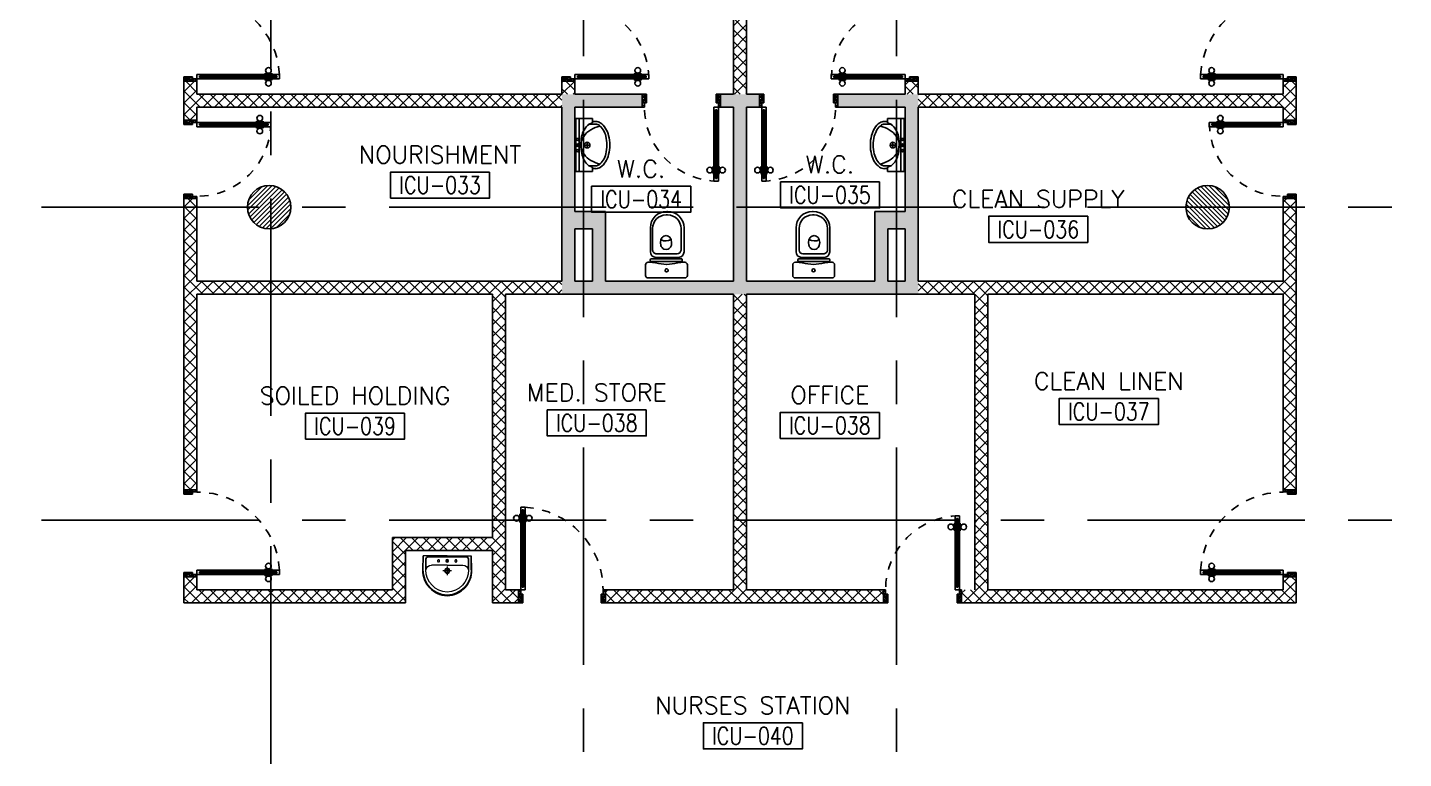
# Model space of a CAD drawing. Extents: x 275967.8 to 276060, y 57291.9 to 57371.4.
# Drawn here: x 276028.38 to 276044.21, y 57306.82 to 57315.23 of the extents above; entities that cross this region are included whole.
import ezdxf
from ezdxf.enums import TextEntityAlignment as Align

# ---------------------------------------------------------------- set-up
doc = ezdxf.new("R2010")
doc.units = 0
doc.header["$MEASUREMENT"] = 0
for name, pattern in [('CENTERX2', [4, 2.5, -0.5, 0.5, -0.5]), ('DASHED', [0.75, 0.5, -0.25]), ('HIDDEN', [0.375, 0.25, -0.125])]:
    doc.linetypes.add(name, pattern=pattern)
for name, color, linetype in [('AXES', 11, 'CENTERX2'), ('DOOR', 7, 'CONTINUOUS'), ('FIX', 3, 'CONTINUOUS'), ('HAT', 8, 'CONTINUOUS'), ('RM-BOX', 4, 'CONTINUOUS'), ('RM-NAME', 2, 'CONTINUOUS'), ('RM-NO', 2, 'CONTINUOUS'), ('SUNI-FUR', 11, 'CONTINUOUS'), ('WALL', 2, 'CONTINUOUS'), ('WallType', 11, 'CONTINUOUS'), ('WallType2', 3, 'CONTINUOUS')]:
    doc.layers.add(name, color=color, linetype=linetype)
doc.styles.add('ROMANS', font='ROMANS.shx', dxfattribs={"width": 0.6})
pattern_1 = [(45, (0, 0), (-0.066291260736, 0.066291260736), []), (135, (0, 0), (-0.066291260736, -0.066291260736), [])]

# ---------------------------------------------------------------- blocks, each defined once
blk = doc.blocks.new('DOOR90')
at = {"layer": 'DOOR', "color": 0, "linetype": 'ByBlock'}
for p, q in [((-150, 0), (-150, -25)), ((-150, 0), (0, 0)), ((0, -50), (0, 0)), ((-1000, -25), (-1000, -75)), ((-1000, -75), (-1000, -25)), ((-950, -25), (-1000, -25)), ((-950, -75), (-1000, -75)), ((-970, -42), (-970, -58)), ((-950, -42), (-970, -42)), ((-950, -58), (-970, -58)), ((-950, -25), (-950, -42)), ((-950, -58), (-950, -75)), ((-918, -25), (-918, -18)), ((-828, -18), (-918, -18)), ((-918, -75), (-918, -82)), ((-828, -82), (-918, -82)), ((-905, -18), (-905, -9)), ((-905, -9), (-840, -9)), ((-905, -18), (-840, -18)), ((-905, -82), (-905, -91)), ((-905, -82), (-840, -82)), ((-905, -91), (-840, -91)), ((-840, -18), (-840, -9)), ((-840, -82), (-840, -91)), ((-828, -25), (-828, -18)), ((-828, -75), (-828, -82)), ((-200, -42), (-200, -25)), ((-200, -25), (-150, -25)), ((-180, -42), (-200, -42)), ((-200, -75), (-200, -58)), ((-200, -58), (-180, -58)), ((-150, -75), (-200, -75)), ((-180, -58), (-180, -42)), ((-150, -75), (-150, -25)), ((-150, -25), (-100, -25)), ((-100, -25), (-100, -50)), ((-100, -50), (0, -50)), ((-150, -900), (-150, -875)), ((-150, -875), (-100, -875)), ((0, -900), (-150, -900)), ((-150, -900), (0, -900)), ((-100, -850), (0, -850)), ((-100, -875), (-100, -850)), ((0, -850), (0, -900))]:
    blk.add_line(p, q, dxfattribs=at)
at = {"layer": 'DOOR', "color": 9, "linetype": 'ByBlock'}
for p, q in [((0, -50), (-114, 0)), ((0, -50), (-40, 0)), ((0, -50), (-100, -37)), ((0, -850), (-114, -900)), ((0, -850), (-100, -863)), ((0, -850), (-40, -900))]:
    blk.add_line(p, q, dxfattribs=at)
at = {"layer": 'DOOR', "linetype": 'ByBlock'}
for p, q in [((-200, -25), (-950, -25)), ((-200, -42), (-950, -42)), ((-200, -58), (-950, -58)), ((-950, -75), (-200, -75))]:
    blk.add_line(p, q, dxfattribs=at)
at = {"layer": 'DOOR', "color": 0, "linetype": 'ByBlock'}
for centre in [(-873, 24), (-873, -124)]:
    blk.add_circle(centre, 32.4, dxfattribs=at)
at = {"layer": 'DOOR', "color": 9, "linetype": 'ByBlock'}
for centre, radius, start, end in [((0, -50), 154, 161.1053, 166.2858), ((0, -50), 134, 158.1598, 169.28), ((0, -50), 94.4, 148.0182, 180), ((0, -50), 74.4, 137.7764, 180), ((0, -50), 114, 154.0838, 167.3774), ((0, -50), 54.4, 113.2074, 180), ((0, -50), 34.4, 90, 180), ((0, -50), 14.4, 90, 180), ((0, -850), 154, 193.7142, 198.8947), ((0, -850), 134, 190.72, 201.8402), ((0, -850), 94.4, 180, 211.9818), ((0, -850), 74.4, 180, 222.2236), ((0, -850), 54.4, 180, 246.7926), ((0, -850), 34.4, 180, 270), ((0, -850), 14.4, 180, 270)]:
    blk.add_arc(centre, radius, start, end, dxfattribs=at)
at = {"layer": 'DOOR', "linetype": 'HIDDEN', "ltscale": 0.5}
blk.add_arc((-150, -25), 850, 180, 270, dxfattribs=at)
blk = doc.blocks.new('3')
at = {"layer": 'FIX', "linetype": 'Continuous'}
for p, q in [((-0.304, -0.192), (-0.304, 0)), ((-0.304, 0), (0.304, 0)), ((0.304, 0), (0.304, -0.192)), ((-0.304, -0.039), (0.304, -0.039)), ((-0.239, -0.15), (-0.254, -0.192)), ((-0.239, -0.15), (-0.239, -0.228)), ((-0.032, -0.13), (0.032, -0.13)), ((-0.016, -0.021), (0.015, -0.021)), ((0, -0.005), (0, -0.037)), ((0, -0.098), (0, -0.162)), ((0.254, -0.192), (0.239, -0.15)), ((0.239, -0.228), (0.239, -0.15)), ((-0.254, -0.192), (-0.304, -0.192)), ((-0.271, -0.192), (-0.271, -0.228)), ((0.304, -0.192), (0.254, -0.192)), ((0.271, -0.228), (0.271, -0.192))]:
    blk.add_line(p, q, dxfattribs=at)
for centre, radius in [((-0.065, -0.021), 0.0124), ((0, -0.13), 0.0325), ((0, -0.021), 0.0155), ((0.065, -0.021), 0.0124)]:
    blk.add_circle(centre, radius, dxfattribs=at)
for centre, radius, start, end in [((-0.085, -0.267), 0.193, 117.0377, 142.6695), ((0.104, -0.343), 0.328, 144.0392, 163.2739), ((-0.034, -0.367), 0.306, 101.9363, 117.0377), ((0.04, -0.297), 0.25, 119.7236, 144.0392), ((0, -0.527), 0.469, 90, 101.9363), ((-0.003, -0.228), 0.168, 88.8322, 118.5559), ((0.008, -0.528), 0.47, 79.0105, 90.9468), ((0.012, -0.189), 0.13, 60.5546, 95.1464), ((-0.054, -0.312), 0.27, 36.9422, 61.2578), ((0.028, -0.365), 0.307, 61.8122, 76.9135), ((-0.104, -0.343), 0.328, 16.7261, 35.9608), ((0.085, -0.267), 0.193, 37.3305, 62.9623), ((-0.171, -0.228), 0.101, 180, 214.673), ((-0.089, -0.171), 0.2, 214.673, 239.0867), ((-0.171, -0.228), 0.068, 180, 214.673), ((-0.089, -0.171), 0.167, 214.673, 239.0867), ((0.204, -0.373), 0.433, 163.2739, 167.2641), ((-0.035, -0.081), 0.272, 239.0867, 256.0699), ((0.035, -0.081), 0.272, 283.9301, 300.9133), ((0.083, -0.16), 0.18, 300.9133, 325.327), ((0.083, -0.16), 0.212, 300.9133, 325.327), ((-0.204, -0.373), 0.433, 12.625, 16.7261), ((0.187, -0.234), 0.0525, 326.7916, 6.9107), ((0.191, -0.235), 0.0807, 325.327, 5.4461), ((-0.035, -0.081), 0.305, 239.0867, 256.0699), ((0, 0.062), 0.452, 256.0699, 270), ((0, 0.062), 0.419, 256.0699, 270), ((0, 0.062), 0.419, 270, 283.9301), ((0, 0.062), 0.452, 270, 283.9301), ((0.035, -0.081), 0.305, 283.9301, 300.9133)]:
    blk.add_arc(centre, radius, start, end, dxfattribs=at)
blk = doc.blocks.new('2')
at = {"layer": 'FIX', "linetype": 'Continuous'}
for p, q in [((0.014, 0.724), (-0.005, 0.724)), ((0.014, 0.765), (0.004, 0.765)), ((-0.185, 0.576), (-0.185, 0.3)), ((-0.159, 0.57), (-0.159, 0.32)), ((-0.005, 0.487), (-0.029, 0.481)), ((0.019, 0.481), (-0.005, 0.487)), ((0.168, 0.32), (0.168, 0.57)), ((0.203, 0.3), (0.203, 0.576)), ((-0.065, 0.438), (-0.07, 0.406)), ((-0.07, 0.406), (-0.065, 0.375)), ((-0.029, 0.331), (-0.005, 0.326)), ((-0.005, 0.326), (0.019, 0.331)), ((0.06, 0.406), (0.055, 0.438)), ((0.057, 0.377), (0.06, 0.406)), ((-0.211, 0.18), (-0.17, 0.18)), ((-0.186, 0.199), (-0.186, 0.208)), ((-0.176, 0.218), (0.172, 0.218)), ((0.172, 0.189), (-0.176, 0.189)), ((-0.122, 0.237), (0.009, 0.237)), ((-0.113, 0.279), (0.008, 0.279)), ((0.001, 0.279), (0.123, 0.279)), ((0.008, 0.279), (0.001, 0.279)), ((0.009, 0.237), (0.14, 0.237)), ((0.174, 0.18), (0.211, 0.18)), ((0.174, 0.18), (0.174, 0.18)), ((0.182, 0.208), (0.182, 0.199)), ((-0.241, 0.03), (-0.241, 0.15)), ((0.211, 0), (-0.211, 0)), ((0.241, 0.15), (0.241, 0.03))]:
    blk.add_line(p, q, dxfattribs=at)
blk.add_circle((0.002, 0.087), 0.0184, dxfattribs=at)
for centre, radius, start, end in [((0.004, 0.576), 0.189, 90, 180), ((-0.005, 0.57), 0.154, 90, 180), ((0.014, 0.576), 0.189, 0, 90), ((0.014, 0.57), 0.154, 0, 90), ((0.002, 0.421), 0.0682, 117.1532, 141.0758), ((-0.012, 0.421), 0.0682, 38.9242, 62.8468), ((-0.116, 0.322), 0.0432, 183.5129, 273.5129), ((0.013, 0.412), 0.082, 141.0758, 161.504), ((0.013, 0.401), 0.082, 198.496, 218.9242), ((-0.007, 0.537), 0.112, 239.4234, 302.9162), ((0.002, 0.392), 0.0682, 218.9242, 242.8468), ((-0.012, 0.392), 0.0682, 297.1532, 321.0758), ((-0.023, 0.412), 0.082, 18.496, 38.9242), ((-0.029, 0.406), 0.0901, 321.0758, 341.504), ((0.125, 0.322), 0.0432, 266.4871, 356.4871), ((-0.211, 0.15), 0.03, 90, 180), ((-0.176, 0.208), 0.01, 90, 180), ((-0.176, 0.199), 0.01, 180, 270), ((-0.122, 0.3), 0.063, 180, 270), ((-0.201, -0.252), 0.433, 79.7535, 85.8109), ((0.075, 1.126), 0.973, 258.1938, 265.7347), ((-0.07, 1.126), 0.973, 274.2653, 281.8062), ((0.206, -0.252), 0.433, 94.1891, 100.2465), ((0.14, 0.3), 0.063, 270, 0), ((0.172, 0.208), 0.01, 0, 90), ((0.172, 0.199), 0.01, 270, 0), ((0.211, 0.15), 0.03, 0, 90), ((-0.211, 0.03), 0.03, 180, 270), ((0.211, 0.03), 0.03, 270, 0)]:
    blk.add_arc(centre, radius, start, end, dxfattribs=at)
blk = doc.blocks.new('DOOR-10')
at = {"layer": 'DOOR', "color": 0, "linetype": 'ByBlock'}
for p, q in [((-83, 1005), (-92, 1005)), ((-92, 1005), (-92, 940)), ((-76, 1018), (-83, 1018)), ((-83, 928), (-83, 1018)), ((-83, 1005), (-83, 940)), ((-26, 1100), (-76, 1100)), ((-76, 1100), (-26, 1100)), ((-76, 1050), (-76, 1100)), ((-59, 1050), (-76, 1050)), ((-43, 1070), (-59, 1070)), ((-59, 1050), (-59, 1070)), ((-43, 1050), (-43, 1070)), ((-26, 1050), (-43, 1050)), ((-26, 1050), (-26, 1100)), ((-26, 1018), (-18, 1018)), ((-18, 928), (-18, 1018)), ((-18, 1005), (-9, 1005)), ((-18, 1005), (-18, 940)), ((-9, 1005), (-9, 940)), ((-83, 940), (-92, 940)), ((-76, 928), (-83, 928)), ((-26, 928), (-18, 928)), ((-18, 940), (-9, 940)), ((-76, 200), (-59, 200)), ((-76, 150), (-76, 200)), ((-59, 200), (-59, 180)), ((-59, 180), (-43, 180)), ((-43, 200), (-26, 200)), ((-43, 180), (-43, 200)), ((-26, 200), (-26, 150)), ((-1001, 0), (-1001, 150)), ((-1001, 150), (-976, 150)), ((-1001, 150), (-1001, 0)), ((-951, 0), (-1001, 0)), ((-976, 150), (-976, 100)), ((-976, 100), (-951, 100)), ((-951, 100), (-951, 0)), ((-76, 150), (-26, 150)), ((-51, 100), (-51, 0)), ((-26, 100), (-51, 100)), ((-51, 0), (-1, 0)), ((-1, 150), (-26, 150)), ((-26, 150), (-26, 100))]:
    blk.add_line(p, q, dxfattribs=at)
at = {"layer": 'DOOR', "linetype": 'ByBlock'}
for p, q in [((-76, 1050), (-76, 200)), ((-59, 200), (-59, 1050)), ((-43, 200), (-43, 1050)), ((-26, 200), (-26, 1050))]:
    blk.add_line(p, q, dxfattribs=at)
at = {"layer": 'DOOR', "color": 9, "linetype": 'ByBlock'}
for p, q in [((-951, 0), (-1001, 114)), ((-951, 0), (-1001, 40)), ((-951, 0), (-964, 100)), ((-51, 0), (-1, 114)), ((-51, 0), (-37, 100)), ((-51, 0), (-1, 40)), ((-1, 0), (-1, 150))]:
    blk.add_line(p, q, dxfattribs=at)
at = {"layer": 'DOOR', "color": 0, "linetype": 'ByBlock'}
for centre in [(-124, 973), (23, 973)]:
    blk.add_circle(centre, 32.4, dxfattribs=at)
at = {"layer": 'DOOR', "linetype": 'HIDDEN', "ltscale": 0.5}
blk.add_arc((-23, 149), 952, 93.1482, 179.9482, dxfattribs=at)
at = {"layer": 'DOOR', "color": 9, "linetype": 'ByBlock'}
for centre, radius, start, end in [((-951, 0), 154, 103.7142, 108.8947), ((-951, 0), 134, 100.72, 111.8402), ((-951, 0), 94.4, 90, 121.9818), ((-951, 0), 74.4, 90, 132.2236), ((-951, 0), 54.4, 90, 156.7926), ((-951, 0), 34.4, 90, 180), ((-951, 0), 14.4, 90, 180), ((-51, 0), 94.4, 58.0182, 90), ((-51, 0), 74.4, 47.7764, 90), ((-51, 0), 54.4, 23.2074, 90), ((-51, 0), 34.4, 0, 90), ((-51, 0), 14.4, 0, 90), ((-51, 0), 134, 68.1598, 79.28), ((-51, 0), 114, 64.0838, 77.3774), ((-51, 0), 154, 71.1053, 76.2858)]:
    blk.add_arc(centre, radius, start, end, dxfattribs=at)
blk = doc.blocks.new('RM1')
at = {"layer": 'RM-BOX'}
blk.add_lwpolyline([(570, -200), (-570, -200), (-570, -500), (570, -500)], close=True, dxfattribs=at)
at = {"layer": 'RM-NAME', "style": 'ROMANS'}
for tag, p in [('ROOMNAME1', (0, 324)), ('ROOMNAME2', (0, 0))]:
    blk.add_attdef(tag, text='', height=200, dxfattribs=at).set_placement(p, align=Align.MIDDLE)
at = {"layer": 'RM-NO', "style": 'ROMANS', "width": 0.8}
blk.add_attdef('ROOMNO', text='', height=200, dxfattribs=at).set_placement((0, -350), align=Align.MIDDLE)
blk = doc.blocks.new('LAV1')
at = {"layer": 'FIX', "linetype": 'ByBlock', "ltscale": 0.3}
for p, q in [((-280, 210), (-275, 50)), ((-245, 210), (-245, 85)), ((245, 210), (245, 85)), ((280, 210), (275, 50)), ((0, 60), (-220, 60)), ((0, 60), (220, 60))]:
    blk.add_line(p, q, dxfattribs=at)
at = {"layer": 'FIX', "linetype": 'Continuous', "lineweight": 20}
for p, q in [((-275, 210), (-275, 50)), ((275, 210), (275, 50)), ((0, 50), (-275, 50)), ((0, 50), (-252, 50)), ((0, 155), (-181, 155)), ((0, 155), (181, 155)), ((0, 50), (252, 50)), ((0, 50), (275, 50))]:
    blk.add_line(p, q, dxfattribs=at)
at = {"layer": 'FIX', "linetype": 'DASHED', "lineweight": 20, "ltscale": 0.05}
for p, q in [((50, 220), (-50, 220)), ((0, 170), (0, 270)), ((0, 170), (0, 270))]:
    blk.add_line(p, q, dxfattribs=at)
at = {"layer": 'FIX', "lineweight": 20}
for p, q in [((16, 107), (-15, 107)), ((0, 92), (0, 123))]:
    blk.add_line(p, q, dxfattribs=at)
for centre, radius in [((0, 220), 29.5), ((0, 220), 22.5), ((0, 107), 15.5)]:
    blk.add_circle(centre, radius, dxfattribs=at)
at = {"layer": 'FIX', "linetype": 'HIDDEN', "lineweight": 20, "ltscale": 0.05}
for centre in [(-100, 107), (100, 107)]:
    blk.add_circle(centre, 12.4, dxfattribs=at)
at = {"layer": 'FIX', "linetype": 'ByBlock', "ltscale": 0.3}
for centre, radius, start, end in [((7, 220), 287, 91.3776, 182.0064), ((-7, 220), 287, 357.9936, 88.6224), ((-220, 85), 24.9, 179.7021, 269.9486), ((220, 85), 24.9, 270.0514, 0.2979)]:
    blk.add_arc(centre, radius, start, end, dxfattribs=at)
at = {"layer": 'FIX', "linetype": 'Continuous', "lineweight": 20}
for centre, radius, start, end in [((8, 217), 283, 91.6988, 181.351), ((-8, 217), 283, 358.649, 88.3012), ((8, 212), 253, 91.7328, 180.4884), ((-8, 212), 253, 359.5116, 88.2672), ((-179, 222), 66.9, 190.2006, 268.0786), ((179, 222), 66.9, 271.9214, 349.7994)]:
    blk.add_arc(centre, radius, start, end, dxfattribs=at)

msp = doc.modelspace()

# ---------------------------------------------------------------- hatches: boundary and pattern name
at = {"layer": 'HAT'}
h = msp.add_hatch(dxfattribs=at)
h.set_pattern_fill('ANSI31', color=256, scale=0.3, style=0)
h.set_pattern_definition([(45, (275969.915203, 57269.52959), (-0.026516504, 0.026516504), [])])
h.paths.add_polyline_path([(276030.9055, 57313.164), (276031.1555, 57313.164), (276031.1555, 57313.414, 0.4142136)])
h.paths.add_polyline_path([(276031.1555, 57313.414), (276031.1555, 57313.164), (276031.4055, 57313.164, 0.4142136)])
h.paths.add_polyline_path([(276031.4055, 57313.164), (276031.1555, 57313.164), (276031.1555, 57312.914, 0.4142136)])
h.paths.add_polyline_path([(276031.1555, 57313.164), (276030.9055, 57313.164, 0.4142136), (276031.1555, 57312.914)])
h = msp.add_hatch(dxfattribs=at)
h.set_pattern_fill('ANSI31', color=256, scale=0.3, style=0)
h.set_pattern_definition([(135, (276103.196902, 57269.528483), (0.026516504, 0.026516504), [])])
h.paths.add_polyline_path([(276042.2066, 57313.1629), (276041.9566, 57313.1629), (276041.9566, 57313.4129, -0.4142136)])
h.paths.add_polyline_path([(276041.9566, 57313.4129), (276041.9566, 57313.1629), (276041.7066, 57313.1629, -0.4142136)])
h.paths.add_polyline_path([(276041.7066, 57313.1629), (276041.9566, 57313.1629), (276041.9566, 57312.9129, -0.4142136)])
h.paths.add_polyline_path([(276041.9566, 57313.1629), (276042.2066, 57313.1629, -0.4142136), (276041.9566, 57312.9129)])
at = {"layer": 'WallType', "linetype": 'ByBlock', "ltscale": 0.3}
h = msp.add_hatch(dxfattribs=at)
h.set_pattern_fill('ANSI37', color=256, scale=0.75, style=0)
h.set_pattern_definition(pattern_1)
h.paths.add_polyline_path([(276031.1755, 57308.7629), (276030.3255, 57308.7629), (276030.3255, 57308.9129), (276030.1755, 57308.9129), (276030.1755, 57308.6129), (276031.1755, 57308.6129)])
h.paths.add_polyline_path([(276032.7255, 57309.2129), (276033.7255, 57309.2129), (276033.7255, 57308.6129), (276034.0255, 57308.6129), (276034.0255, 57308.7629), (276033.8755, 57308.7629), (276033.8755, 57309.5629), (276033.7255, 57309.5629), (276033.7255, 57309.3629), (276032.5755, 57309.3629), (276032.5755, 57308.7629), (276031.1755, 57308.7629), (276031.1755, 57308.6129), (276032.7255, 57308.6129)])
h.paths.add_polyline_path([(276034.5255, 57312.3129), (276031.1755, 57312.3129), (276031.1755, 57312.1629), (276033.7255, 57312.1629), (276033.7255, 57309.5629), (276033.8755, 57309.5629), (276033.8755, 57312.1629), (276034.5255, 57312.1629)])
h.paths.add_polyline_path([(276031.1755, 57312.3129), (276030.3255, 57312.3129), (276030.3255, 57313.1629), (276030.1755, 57313.1629), (276030.1755, 57309.9129), (276030.3255, 57309.9129), (276030.3255, 57312.1629), (276031.1755, 57312.1629)])
h.paths.add_polyline_path([(276030.3255, 57313.2629), (276030.1755, 57313.2629), (276030.1755, 57313.1629), (276030.3255, 57313.1629)])
h.paths.add_polyline_path([(276036.6505, 57309.5629), (276036.5755, 57309.5629), (276036.5005, 57309.5629), (276036.5005, 57308.7629), (276035.0255, 57308.7629), (276035.0255, 57308.6129), (276038.2255, 57308.6129), (276038.2255, 57308.7629), (276036.6505, 57308.7629)])
h.paths.add_polyline_path([(276036.6505, 57312.1629), (276036.5005, 57312.1629), (276036.5005, 57309.5629), (276036.5755, 57309.5629), (276036.6505, 57309.5629)])
h.paths.add_polyline_path([(276042.9755, 57313.1629), (276042.8255, 57313.1629), (276042.8255, 57312.3129), (276038.6255, 57312.3129), (276038.6255, 57312.1629), (276039.2755, 57312.1629), (276039.2755, 57309.5629), (276039.4255, 57309.5629), (276039.4255, 57312.1629), (276042.8255, 57312.1629), (276042.8255, 57309.9129), (276042.9755, 57309.9129)])
h.paths.add_polyline_path([(276034.5255, 57314.4629), (276031.1755, 57314.4629), (276031.1755, 57314.3129), (276034.5255, 57314.3129)])
h.paths.add_polyline_path([(276031.1755, 57314.4629), (276030.3255, 57314.4629), (276030.3255, 57314.6129), (276030.1755, 57314.6129), (276030.1755, 57314.1629), (276030.3255, 57314.1629), (276030.3255, 57314.3129), (276031.1755, 57314.3129)])
h.paths.add_polyline_path([(276030.3255, 57317.8629), (276030.1755, 57317.8629), (276030.1755, 57315.6129), (276030.3255, 57315.6129)])
h.paths.add_polyline_path([(276036.6505, 57317.8629), (276036.5005, 57317.8629), (276036.5005, 57314.4629), (276036.6505, 57314.4629)])
h.paths.add_polyline_path([(276034.6755, 57317.8629), (276034.5255, 57317.8629), (276034.5255, 57315.5129), (276034.6755, 57315.5129)])
h.paths.add_polyline_path([(276038.6255, 57317.8629), (276038.4755, 57317.8629), (276038.4755, 57315.5129), (276038.6255, 57315.5129)])
h.paths.add_polyline_path([(276042.9755, 57314.6129), (276042.8255, 57314.6129), (276042.8255, 57314.4629), (276038.6255, 57314.4629), (276038.6255, 57314.3129), (276042.8255, 57314.3129), (276042.8255, 57314.1629), (276042.9755, 57314.1629)])
h.paths.add_polyline_path([(276042.9755, 57317.8629), (276042.8255, 57317.8629), (276042.8255, 57315.6129), (276042.9755, 57315.6129)])
h.paths.add_polyline_path([(276034.6755, 57314.6129), (276034.5255, 57314.6129), (276034.5255, 57314.4629), (276034.6755, 57314.4629)])
h.paths.add_polyline_path([(276038.6255, 57314.6129), (276038.4755, 57314.6129), (276038.4755, 57314.4629), (276038.6255, 57314.4629)])
h.paths.add_polyline_path([(276042.9755, 57313.2629), (276042.8255, 57313.2629), (276042.8255, 57313.1629), (276042.9755, 57313.1629)])
h = msp.add_hatch(dxfattribs=at)
h.set_pattern_fill('ANSI37', color=256, scale=0.75, style=0)
h.set_pattern_definition(pattern_1)
h.paths.add_polyline_path([(276042.9755, 57308.9129), (276042.8255, 57308.9129), (276042.8255, 57308.7629), (276039.4255, 57308.7629), (276039.4255, 57309.5629), (276039.2755, 57309.5629), (276039.2755, 57308.7629), (276039.1255, 57308.7629), (276039.1255, 57308.6129), (276042.9755, 57308.6129)])
at = {"layer": 'WallType2', "linetype": 'ByBlock', "ltscale": 0.3}
h = msp.add_hatch(dxfattribs=at)
h.set_pattern_fill('HONEY', color=256, scale=0.4, style=0)
h.set_pattern_definition([(0, (0, 0), (0.075, 0.04330127), [0.05, -0.1]), (120, (0, 0), (-0.074999999836, 0.043301270284), [0.05, -0.1]), (60, (0, 0), (1.64e-10, 0.086602540284), [-0.1, 0.05])])
h.paths.add_polyline_path([(276038.3755, 57312.3129), (276038.2755, 57312.3129), (276038.2755, 57312.9129), (276038.3755, 57312.9129), (276038.3755, 57313.1129), (276038.1255, 57313.1129), (276038.1255, 57312.3129), (276036.6505, 57312.3129), (276036.6505, 57313.1629), (276036.5755, 57313.1629), (276036.5005, 57313.1629), (276036.5005, 57312.3129), (276035.0255, 57312.3129), (276035.0255, 57313.1129), (276034.7755, 57313.1129), (276034.7755, 57312.9129), (276034.8755, 57312.9129), (276034.8755, 57312.3129), (276034.7755, 57312.3129), (276034.7755, 57312.1629), (276036.6505, 57312.1629), (276038.3755, 57312.1629)])
h.paths.add_polyline_path([(276034.7755, 57312.3129), (276034.6755, 57312.3129), (276034.6755, 57312.9129), (276034.7755, 57312.9129), (276034.7755, 57313.1129), (276034.6755, 57313.1129), (276034.6755, 57313.1629), (276034.5255, 57313.1629), (276034.5255, 57312.1629), (276034.7755, 57312.1629)])
h.paths.add_polyline_path([(276034.6755, 57314.3129), (276034.7755, 57314.3129), (276034.7755, 57314.4629), (276034.5255, 57314.4629), (276034.5255, 57313.1629), (276034.6755, 57313.1629)])
h.paths.add_polyline_path([(276035.4505, 57314.4629), (276034.7755, 57314.4629), (276034.7755, 57314.3129), (276035.4505, 57314.3129)])
h.paths.add_polyline_path([(276036.8005, 57314.4629), (276036.5005, 57314.4629), (276036.3505, 57314.4629), (276036.3505, 57314.3129), (276036.5005, 57314.3129), (276036.5005, 57313.1629), (276036.5755, 57313.1629), (276036.6505, 57313.1629), (276036.6505, 57314.3129), (276036.8005, 57314.3129)])
h.paths.add_polyline_path([(276038.3755, 57314.4629), (276037.7005, 57314.4629), (276037.7005, 57314.3129), (276038.3755, 57314.3129)])
h.paths.add_polyline_path([(276038.6255, 57314.4629), (276038.3755, 57314.4629), (276038.3755, 57314.3129), (276038.4755, 57314.3129), (276038.4755, 57313.1629), (276038.6255, 57313.1629)])
h.paths.add_polyline_path([(276038.6255, 57313.1629), (276038.4755, 57313.1629), (276038.4755, 57313.1129), (276038.3755, 57313.1129), (276038.3755, 57312.9129), (276038.4755, 57312.9129), (276038.4755, 57312.3129), (276038.3755, 57312.3129), (276038.3755, 57312.1629), (276038.6255, 57312.1629)])

# ---------------------------------------------------------------- linework, layer by layer
at = {"layer": 'AXES'}
for p, q in [((276034.7755, 57291.8986), (276034.7755, 57370.7113)), ((276034.7755, 57291.8986), (276034.7755, 57370.7113)), ((276038.3755, 57291.8986), (276038.3755, 57370.7113)), ((276038.3755, 57291.8986), (276038.3755, 57370.7113)), ((276031.1755, 57298.7629), (276031.1755, 57357.5829)), ((275968.5355, 57313.1629), (276036.5755, 57313.1629)), ((276036.5755, 57313.1629), (276052.7755, 57313.1629)), ((275968.5355, 57309.5629), (276036.5755, 57309.5629)), ((276036.5755, 57309.5629), (276052.5288, 57309.5629))]:
    msp.add_line(p, q, dxfattribs=at)
at = {"layer": 'WALL'}
for p, q in [((276036.5005, 57314.4629), (276036.5005, 57317.8629)), ((276036.6505, 57314.4629), (276036.6505, 57317.8629)), ((276030.1755, 57314.6129), (276030.3255, 57314.6129)), ((276030.1755, 57314.6129), (276030.1755, 57314.1629)), ((276030.3255, 57314.6129), (276030.3255, 57314.4629)), ((276034.5255, 57314.6129), (276034.6755, 57314.6129)), ((276034.5255, 57314.6129), (276034.5255, 57314.4629)), ((276034.6755, 57314.4629), (276034.6755, 57314.6129)), ((276034.6755, 57314.6129), (276034.6755, 57314.4629)), ((276038.4755, 57314.4629), (276038.4755, 57314.6129)), ((276038.6255, 57314.6129), (276038.4755, 57314.6129)), ((276038.4755, 57314.6129), (276038.4755, 57314.4629)), ((276038.6255, 57314.6129), (276038.6255, 57314.4629)), ((276042.8255, 57314.4629), (276042.8255, 57314.6129)), ((276042.9755, 57314.6129), (276042.8255, 57314.6129)), ((276042.9755, 57314.6129), (276042.9755, 57314.1629)), ((276034.5255, 57314.4629), (276030.3255, 57314.4629)), ((276035.4505, 57314.4629), (276034.6755, 57314.4629)), ((276035.4505, 57314.3129), (276035.4505, 57314.4629)), ((276035.4505, 57314.3129), (276035.4505, 57314.4629)), ((276036.3505, 57314.3129), (276036.3505, 57314.4629)), ((276036.5005, 57314.4629), (276036.3505, 57314.4629)), ((276036.3505, 57314.3129), (276036.3505, 57314.4629)), ((276036.8005, 57314.4629), (276036.6505, 57314.4629)), ((276036.8005, 57314.3129), (276036.8005, 57314.4629)), ((276037.7005, 57314.3129), (276037.7005, 57314.4629)), ((276038.4755, 57314.4629), (276037.7005, 57314.4629)), ((276042.8255, 57314.4629), (276038.6255, 57314.4629)), ((276034.5255, 57314.3129), (276030.3255, 57314.3129)), ((276030.3255, 57314.3129), (276030.3255, 57314.1629)), ((276034.5255, 57314.3129), (276034.5255, 57312.3129)), ((276034.6755, 57314.3129), (276034.6755, 57313.1129)), ((276035.4505, 57314.3129), (276034.6755, 57314.3129)), ((276036.5005, 57314.3129), (276036.3505, 57314.3129)), ((276036.5005, 57312.3129), (276036.5005, 57314.3129)), ((276036.8005, 57314.3129), (276036.6505, 57314.3129)), ((276036.6505, 57312.3129), (276036.6505, 57314.3129)), ((276038.4755, 57314.3129), (276037.7005, 57314.3129)), ((276038.4755, 57314.3129), (276038.4755, 57313.1129)), ((276042.8255, 57314.3129), (276038.6255, 57314.3129)), ((276038.6255, 57314.3129), (276038.6255, 57312.3129)), ((276042.8255, 57314.1629), (276042.8255, 57314.3129)), ((276030.1755, 57314.1629), (276030.3255, 57314.1629)), ((276042.9755, 57314.1629), (276042.8255, 57314.1629)), ((276030.1755, 57313.2629), (276030.3255, 57313.2629)), ((276030.1755, 57313.2629), (276030.1755, 57309.9129)), ((276030.3255, 57313.2629), (276030.3255, 57312.3129)), ((276042.9755, 57313.2629), (276042.8255, 57313.2629)), ((276042.8255, 57312.3129), (276042.8255, 57313.2629)), ((276042.9755, 57313.2629), (276042.9755, 57309.9129)), ((276034.6755, 57313.1129), (276035.0255, 57313.1129)), ((276035.0255, 57312.3129), (276035.0255, 57313.1129)), ((276038.1255, 57312.3129), (276038.1255, 57313.1129)), ((276038.1255, 57313.1129), (276038.4755, 57313.1129)), ((276034.6755, 57312.9129), (276034.6755, 57312.3129)), ((276034.6755, 57312.9129), (276034.8755, 57312.9129)), ((276034.8755, 57312.3129), (276034.8755, 57312.9129)), ((276038.2755, 57312.3129), (276038.2755, 57312.9129)), ((276038.2755, 57312.9129), (276038.4755, 57312.9129)), ((276038.4755, 57312.9129), (276038.4755, 57312.3129)), ((276034.5255, 57312.3129), (276030.3255, 57312.3129)), ((276034.8755, 57312.3129), (276034.6755, 57312.3129)), ((276036.5005, 57312.3129), (276035.0255, 57312.3129)), ((276038.1255, 57312.3129), (276036.6505, 57312.3129)), ((276038.4755, 57312.3129), (276038.2755, 57312.3129)), ((276042.8255, 57312.3129), (276038.6255, 57312.3129)), ((276033.7255, 57312.1629), (276030.3255, 57312.1629)), ((276030.3255, 57312.1629), (276030.3255, 57309.9129)), ((276033.7255, 57309.3629), (276033.7255, 57312.1629)), ((276033.8755, 57308.7629), (276033.8755, 57312.1629)), ((276036.5005, 57312.1629), (276033.8755, 57312.1629)), ((276036.5005, 57308.7629), (276036.5005, 57312.1629)), ((276039.2755, 57312.1629), (276036.6505, 57312.1629)), ((276036.6505, 57308.7629), (276036.6505, 57312.1629)), ((276039.2755, 57308.7629), (276039.2755, 57312.1629)), ((276042.8255, 57312.1629), (276039.4255, 57312.1629)), ((276039.4255, 57308.7629), (276039.4255, 57312.1629)), ((276042.8255, 57309.9129), (276042.8255, 57312.1629)), ((276030.3255, 57309.9129), (276030.1755, 57309.9129)), ((276042.9755, 57309.9129), (276042.8255, 57309.9129)), ((276032.5755, 57308.7629), (276032.5755, 57309.3629)), ((276033.7255, 57309.3629), (276032.5755, 57309.3629)), ((276032.7255, 57308.6129), (276032.7255, 57309.2129)), ((276033.7255, 57309.2129), (276032.7255, 57309.2129)), ((276033.7255, 57308.6129), (276033.7255, 57309.2129)), ((276030.3255, 57308.9129), (276030.1755, 57308.9129)), ((276030.1755, 57308.9129), (276030.1755, 57308.6129)), ((276030.3255, 57308.9129), (276030.3255, 57308.7629)), ((276042.8255, 57308.7629), (276042.8255, 57308.9129)), ((276042.9755, 57308.9129), (276042.8255, 57308.9129)), ((276042.9755, 57308.9129), (276042.9755, 57308.6129)), ((276032.5755, 57308.7629), (276030.3255, 57308.7629)), ((276034.0255, 57308.7629), (276033.8755, 57308.7629)), ((276034.0255, 57308.6129), (276034.0255, 57308.7629)), ((276035.0255, 57308.6129), (276035.0255, 57308.7629)), ((276036.5005, 57308.7629), (276035.0255, 57308.7629)), ((276038.2255, 57308.7629), (276036.6505, 57308.7629)), ((276038.2255, 57308.6129), (276038.2255, 57308.7629)), ((276039.1255, 57308.6129), (276039.1255, 57308.7629)), ((276039.2755, 57308.7629), (276039.2755, 57308.7629)), ((276042.8255, 57308.7629), (276039.4255, 57308.7629)), ((276032.7255, 57308.6129), (276030.1755, 57308.6129)), ((276034.0255, 57308.6129), (276033.7255, 57308.6129)), ((276038.2255, 57308.6129), (276035.0255, 57308.6129)), ((276042.9755, 57308.6129), (276039.1255, 57308.6129))]:
    msp.add_line(p, q, dxfattribs=at)
for centre in [(276031.1555, 57313.164), (276041.9566, 57313.1629)]:
    msp.add_circle(centre, 0.25, dxfattribs=at)

# ---------------------------------------------------------------- block references
at = {"layer": 'DOOR', "color": 0, "linetype": 'ByBlock', "ltscale": 0.3, "yscale": 0.001, "zscale": 0.001}
for p, xscale, rotation in [((276030.1755, 57314.6122), 0.001, 270), ((276042.9755, 57314.6122), -0.001, 90), ((276030.1755, 57308.9122), 0.001, 270), ((276042.9755, 57308.9122), -0.001, 90.00000000833765)]:
    msp.add_blockref('DOOR-10', p, dxfattribs=dict(at, xscale=xscale, rotation=rotation))
at = {"layer": 'DOOR', "color": 0, "linetype": 'ByBlock', "yscale": 0.001, "zscale": 0.001}
for p, xscale, rotation in [((276034.5255, 57314.6129), 0.001, 180), ((276038.6255, 57314.6129), -0.001, 180), ((276036.3505, 57314.4629), -0.001, 270), ((276036.8005, 57314.4629), 0.001, 90)]:
    msp.add_blockref('DOOR90', p, dxfattribs=dict(at, xscale=xscale, rotation=rotation))
for p, xscale in [((276030.1755, 57314.1629), -0.001), ((276042.9755, 57314.1629), 0.001)]:
    msp.add_blockref('DOOR90', p, dxfattribs=dict(at, xscale=xscale))
at = {"layer": 'DOOR', "color": 0, "linetype": 'ByBlock', "ltscale": 0.3, "xscale": -0.001, "yscale": 0.001, "zscale": 0.001}
msp.add_blockref('DOOR-10', (276034.0248, 57308.6129), dxfattribs=at)
at = {"layer": 'FIX', "xscale": -0.001, "yscale": 0.001, "zscale": 0.001, "rotation": 180}
msp.add_blockref('LAV1', (276033.2054, 57309.2017), dxfattribs=at)
at = {"layer": 'RM-NAME', "xscale": 0.001, "yscale": 0.001, "zscale": 0.001}
for p, values in [((276033.1233, 57313.7675), {'ROOMNO': 'ICU-033', 'ROOMNAME2': 'NOURISHMENT'}), ((276035.4374, 57313.6047), {'ROOMNO': 'ICU-034', 'ROOMNAME2': 'W.C.'}), ((276037.6111, 57313.6547), {'ROOMNO': 'ICU-035', 'ROOMNAME2': 'W.C.'}), ((276040.0075, 57313.2582), {'ROOMNO': 'ICU-036', 'ROOMNAME2': 'CLEAN SUPPLY'}), ((276040.8193, 57311.1634), {'ROOMNO': 'ICU-037', 'ROOMNAME2': 'CLEAN LINEN'}), ((276032.1449, 57310.9956), {'ROOMNO': 'ICU-039', 'ROOMNAME2': 'SOILED HOLDING'}), ((276034.9266, 57311.0321), {'ROOMNO': 'ICU-038', 'ROOMNAME2': 'MED. STORE'}), ((276037.609, 57311.003), {'ROOMNO': 'ICU-038', 'ROOMNAME2': 'OFFICE'}), ((276036.7229, 57307.4329), {'ROOMNO': 'ICU-040', 'ROOMNAME2': 'NURSES STATION'})]:
    msp.add_blockref('RM1', p, dxfattribs=at).add_auto_attribs(values)
at = {"layer": 'SUNI-FUR', "rotation": 90}
msp.add_blockref('3', (276034.686, 57313.8778), dxfattribs=at)
at = {"layer": 'SUNI-FUR', "xscale": -1, "rotation": 270}
msp.add_blockref('3', (276038.465, 57313.8778), dxfattribs=at)
at = {"layer": 'SUNI-FUR'}
msp.add_blockref('2', (276035.7283, 57312.3495), dxfattribs=at)
at = {"layer": 'SUNI-FUR', "xscale": -1}
msp.add_blockref('2', (276037.4227, 57312.3495), dxfattribs=at)
at = {"layer": 'WALL', "xscale": 0.001, "yscale": 0.001, "zscale": 0.001, "rotation": 270}
msp.add_blockref('DOOR90', (276039.1255, 57308.6129), dxfattribs=at)

doc.saveas('drawing.dxf')
